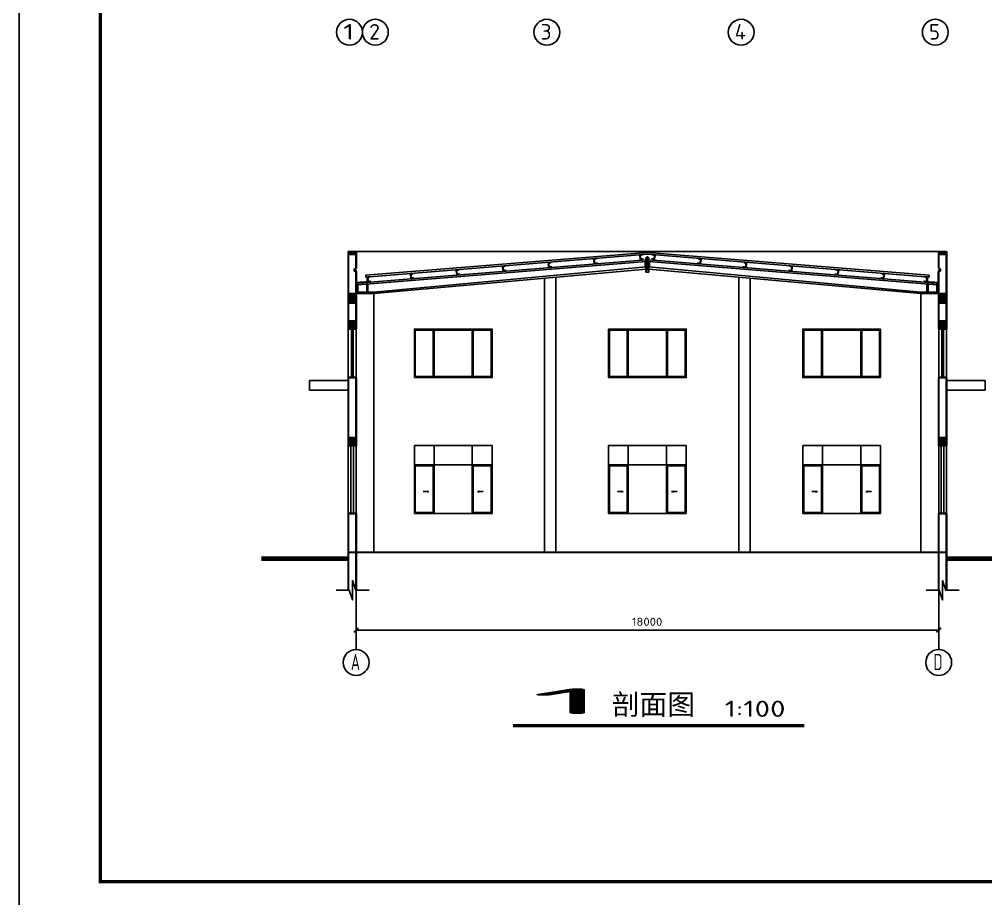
# Model space of a CAD drawing. Extents: x -165130 to 255370, y -346822 to 187778.
# Drawn here: x -165130 to -135274, y -286947 to -259771 of the extents above; entities that cross this region are included whole.
import ezdxf
from ezdxf.enums import TextEntityAlignment as Align

# ---------------------------------------------------------------- set-up
doc = ezdxf.new("R2010")
doc.units = 0
doc.header["$MEASUREMENT"] = 0
doc.linetypes.add('2', pattern=[38.000001, 30.000001, -3, 2, -3])
for name, color, linetype in [('15_3', 5, 'CONTINUOUS'), ('PUB_TITLE', 4, 'CONTINUOUS'), ('中文', 2, 'CONTINUOUS'), ('填充图案', 7, 'CONTINUOUS'), ('墙线__粗线', 7, 'CONTINUOUS'), ('室外地坪', 7, 'CONTINUOUS'), ('层0', 253, 'CONTINUOUS'), ('层500', 2, 'CONTINUOUS'), ('折断线', 253, 'CONTINUOUS'), ('轴线__尺寸数字', 4, 'CONTINUOUS'), ('轴线__点划线', 94, '2'), ('轴线__轴线号和轴圈', 94, 'CONTINUOUS')]:
    doc.layers.add(name, color=color, linetype=linetype)
doc.styles.add('HZ', font='txt', dxfattribs={"width": 0.7, "height": 5, "bigfont": 'STF:宋体'})
doc.styles.get("Standard").update_dxf_attribs({"font": 'TSSDENG', "height": 3, "bigfont": 'TSSDCHN'})

# ---------------------------------------------------------------- blocks, each defined once
blk = doc.blocks.new('qar5gesfd')
at = {"layer": 'PUB_TITLE'}
blk.add_lwpolyline([(-86068, 153824), (-1968, 153824), (-1968, 213224), (-86068, 213224)], close=True, dxfattribs=at)
at = {"layer": 'PUB_TITLE', "const_width": 100}
blk.add_lwpolyline([(-83568, 154824), (-2968, 154824), (-2968, 212224), (-83568, 212224)], close=True, dxfattribs=at)

msp = doc.modelspace()

# ---------------------------------------------------------------- linework, layer by layer
at = {"layer": '15_3'}
for p, q in [((-154870.81, -270842.153, -625.1), (-154870.81, -269342.153, -625.1)), ((-154820.785, -270842.153, -625.1), (-154820.785, -269342.153, -625.1)), ((-136630.795, -270842.153, -625.1), (-136630.795, -269342.153, -625.1)), ((-136580.807, -270842.153, -625.1), (-136580.807, -269342.153, -625.1))]:
    msp.add_line(p, q, dxfattribs=at)
at = {"layer": '中文', "color": 7}
for p, q in [((-154675.803, -267926.546, -625.1), (-145768.234, -267202.822, -625.1)), ((-154429.526, -267681.387, -625.1), (-145725.79, -266974.233, -625.1)), ((-154429.526, -267736.318, -625.1), (-145725.79, -267029.147, -625.1)), ((-145770.505, -267141.225, -625.1), (-145770.505, -267586.593, -625.1)), ((-145683.346, -267141.225, -625.1), (-145770.505, -267141.225, -625.1)), ((-145768.234, -267141.225, -625.1), (-145768.234, -267586.593, -625.1)), ((-145768.234, -267141.225, -625.1), (-145681.076, -267141.225, -625.1)), ((-137022.092, -267681.387, -625.1), (-145725.79, -266974.233, -625.1)), ((-137022.092, -267736.318, -625.1), (-145725.79, -267029.147, -625.1)), ((-145725.79, -267086.66, -625.1), (-145725.79, -267532.027, -625.1)), ((-145725.79, -267086.66, -625.1), (-145725.79, -267532.027, -625.1)), ((-145683.346, -267141.225, -625.1), (-145683.346, -267586.593, -625.1)), ((-136775.815, -267926.546, -625.1), (-145683.346, -267202.822, -625.1)), ((-145681.076, -267141.225, -625.1), (-145681.076, -267586.593, -625.1)), ((-154782.187, -267558.651, -625.1), (-154782.187, -267481.582, -625.1)), ((-154782.187, -267481.582, -625.1), (-154725.79, -267481.582, -625.1)), ((-154675.803, -267979.153, -625.1), (-145768.234, -267255.428, -625.1)), ((-154175.815, -268200.564, -625.1), (-145768.234, -267424.416, -625.1)), ((-154175.815, -268242.147, -625.1), (-145768.234, -267494.326, -625.1)), ((-136775.815, -267979.153, -625.1), (-145683.346, -267255.428, -625.1)), ((-137275.803, -268200.564, -625.1), (-145683.346, -267424.416, -625.1)), ((-137275.803, -268242.147, -625.1), (-145683.346, -267494.326, -625.1)), ((-136669.43, -267481.582, -625.1), (-136725.79, -267481.582, -625.1)), ((-136669.43, -267558.651, -625.1), (-136669.43, -267481.582, -625.1)), ((-154725.79, -267558.651, -625.1), (-154782.187, -267558.651, -625.1)), ((-154429.526, -267681.387, -625.1), (-154429.526, -267736.318, -625.1)), ((-145683.346, -267586.593, -625.1), (-145770.505, -267586.593, -625.1)), ((-145768.234, -267586.593, -625.1), (-145681.076, -267586.593, -625.1)), ((-137022.092, -267681.387, -625.1), (-137022.092, -267736.318, -625.1)), ((-136725.79, -267558.651, -625.1), (-136669.43, -267558.651, -625.1)), ((-154396.97, -267956.502, -625.1), (-154396.97, -268200.564, -625.1)), ((-154358.078, -267953.335, -625.1), (-154358.078, -268200.564, -625.1)), ((-137093.503, -267953.335, -625.1), (-137093.503, -268200.564, -625.1)), ((-137054.611, -267956.502, -625.1), (-137054.611, -268200.564, -625.1)), ((-154965.805, -272942.153, -625.1), (-154965.805, -275042.153, -625.1)), ((-154885.788, -272942.153, -625.1), (-154885.788, -275042.153, -625.1)), ((-154805.807, -272942.153, -625.1), (-154805.807, -275042.153, -625.1)), ((-154725.79, -272942.153, -625.1), (-154725.79, -275042.153, -625.1)), ((-136725.79, -272942.153, -625.1), (-136725.79, -275042.153, -625.1)), ((-136645.81, -272942.153, -625.1), (-136645.81, -275042.153, -625.1)), ((-136565.793, -272942.153, -625.1), (-136565.793, -275042.153, -625.1)), ((-136485.812, -272942.153, -625.1), (-136485.812, -275042.153, -625.1))]:
    msp.add_line(p, q, dxfattribs=at)
at = {"layer": '中文'}
for p, q in [((-154725.79, -268242.147, -625.1), (-154965.805, -268242.147, -625.1)), ((-136725.79, -268242.147, -625.1), (-136485.812, -268242.147, -625.1)), ((-154725.79, -268542.147, -625.1), (-154965.805, -268542.147, -625.1)), ((-136725.79, -268542.147, -625.1), (-136485.812, -268542.147, -625.1)), ((-152315.646, -269372.988, -625.1), (-151135.971, -269372.988, -625.1)), ((-146315.646, -269372.988, -625.1), (-145135.971, -269372.988, -625.1)), ((-139135.971, -269372.988, -625.1), (-140315.61, -269372.988, -625.1)), ((-154965.805, -270928.158, -625.1), (-156165.805, -270928.158, -625.1)), ((-156165.805, -271228.158, -625.1), (-156165.805, -270928.158, -625.1)), ((-152315.646, -270811.318, -625.1), (-151135.971, -270811.318, -625.1)), ((-146315.646, -270811.318, -625.1), (-145135.971, -270811.318, -625.1)), ((-139135.971, -270811.318, -625.1), (-140315.61, -270811.318, -625.1)), ((-136485.812, -270928.121, -625.1), (-135285.812, -270928.121, -625.1)), ((-135285.812, -271228.121, -625.1), (-135285.812, -270928.121, -625.1)), ((-154965.805, -271228.158, -625.1), (-156165.805, -271228.158, -625.1)), ((-136485.812, -271228.121, -625.1), (-135285.812, -271228.121, -625.1))]:
    msp.add_line(p, q, dxfattribs=at)
at = {"layer": '中文', "color": 7, "const_width": 105, "elevation": -625.1}
msp.add_lwpolyline([(-149878.366, -281598.318), (-140878.366, -281598.318)], dxfattribs=at)
at = {"layer": '填充图案'}
for points in [[(-154725.79, -266942.153, -625.1), (-154965.805, -266942.153, -625.1), (-154725.79, -267062.16, -625.1), (-154965.805, -267062.16, -625.1)], [(-136485.812, -266942.153, -625.1), (-136725.79, -266942.153, -625.1), (-136485.812, -267062.16, -625.1), (-136725.79, -267062.16, -625.1)], [(-154725.79, -268242.147, -625.1), (-154965.805, -268242.147, -625.1), (-154725.79, -268542.147, -625.1), (-154965.805, -268542.147, -625.1)], [(-136725.79, -268242.147, -625.1), (-136485.812, -268242.147, -625.1), (-136725.79, -268542.147, -625.1), (-136485.812, -268542.147, -625.1)], [(-154725.79, -269102.157, -625.1), (-154965.805, -269102.157, -625.1), (-154725.79, -269342.153, -625.1), (-154965.805, -269342.153, -625.1)], [(-136725.79, -269102.157, -625.1), (-136485.812, -269102.157, -625.1), (-136725.79, -269342.153, -625.1), (-136485.812, -269342.153, -625.1)], [(-154725.79, -272702.157, -625.1), (-154965.805, -272702.157, -625.1), (-154725.79, -272942.153, -625.1), (-154965.805, -272942.153, -625.1)], [(-136725.79, -272702.157, -625.1), (-136485.812, -272702.157, -625.1), (-136725.79, -272942.153, -625.1), (-136485.812, -272942.153, -625.1)]]:
    msp.add_solid(points, dxfattribs=at)
at = {"layer": '墙线__粗线', "const_width": 67.5, "elevation": -625.1}
for points in [[(-154965.805, -269342.153), (-154965.805, -266942.153)], [(-154725.79, -267481.582), (-154725.79, -266942.153)], [(-147325.473, -267175.375), (-147381.576, -267186.251)], [(-147381.576, -267186.251), (-147355.063, -267321.456)], [(-147325.473, -267175.375), (-147321.078, -267198.959)], [(-145903.22, -267049.783), (-145959.323, -267060.641)], [(-145959.323, -267060.641), (-145932.809, -267195.864)], [(-145932.809, -267195.864), (-145873.41, -267184.347)], [(-145903.22, -267049.783), (-145898.862, -267073.366)], [(-145873.41, -267184.347), (-145880.661, -267155.837)], [(-145578.207, -267184.347), (-145570.92, -267155.837)], [(-145518.771, -267195.864), (-145578.207, -267184.347)], [(-145548.361, -267049.783), (-145552.719, -267073.366)], [(-145548.361, -267049.783), (-145492.221, -267060.641)], [(-145492.221, -267060.641), (-145518.771, -267195.864)], [(-144126.144, -267175.375), (-144130.502, -267198.959)], [(-144126.144, -267175.375), (-144070.004, -267186.251)], [(-144070.004, -267186.251), (-144096.555, -267321.456)], [(-136725.79, -267481.582), (-136725.79, -266942.153)], [(-136485.812, -269342.153), (-136485.812, -266942.153)], [(-154768.161, -267481.582), (-154719.052, -267558.981)], [(-151574.875, -267516.372), (-151630.978, -267527.248)], [(-151630.978, -267527.248), (-151604.465, -267662.453)], [(-151574.875, -267516.372), (-151570.48, -267539.974)], [(-150143.942, -267402.462), (-150200.046, -267413.32)], [(-150200.046, -267413.32), (-150173.532, -267548.543)], [(-150173.532, -267548.543), (-150114.096, -267537.008)], [(-150143.942, -267402.462), (-150139.548, -267426.064)], [(-150114.096, -267537.008), (-150121.347, -267508.517)], [(-148732.272, -267294.411), (-148788.376, -267305.288)], [(-148788.376, -267305.288), (-148761.862, -267440.493)], [(-148761.862, -267440.493), (-148702.463, -267428.976)], [(-148732.272, -267294.411), (-148727.914, -267318.014)], [(-148702.463, -267428.976), (-148709.75, -267400.466)], [(-147355.063, -267321.456), (-147295.627, -267309.939)], [(-147295.627, -267309.939), (-147302.878, -267281.429)], [(-145818.698, -267271.908), (-145632.883, -267271.908)], [(-145632.883, -267271.908), (-145818.698, -267271.908)], [(-145818.698, -267307.192), (-145632.883, -267307.192)], [(-145632.883, -267307.192), (-145818.698, -267307.192)], [(-145818.698, -267356.85), (-145632.883, -267356.85)], [(-145632.883, -267356.85), (-145818.698, -267356.85)], [(-145818.698, -267410.757), (-145632.883, -267410.757)], [(-145632.883, -267410.757), (-145818.698, -267410.757)], [(-144155.991, -267309.939), (-144148.703, -267281.429)], [(-144096.555, -267321.456), (-144155.991, -267309.939)], [(-142749.155, -267428.976), (-142741.867, -267400.466)], [(-142689.719, -267440.493), (-142749.155, -267428.976)], [(-142719.345, -267294.411), (-142723.666, -267318.014)], [(-142719.345, -267294.411), (-142663.205, -267305.288)], [(-142663.205, -267305.288), (-142689.719, -267440.493)], [(-141337.485, -267537.008), (-141330.234, -267508.517)], [(-141278.085, -267548.543), (-141337.485, -267537.008)], [(-141307.675, -267402.462), (-141312.033, -267426.064)], [(-141307.675, -267402.462), (-141251.535, -267413.32)], [(-141251.535, -267413.32), (-141278.085, -267548.543)], [(-139876.742, -267516.372), (-139881.1, -267539.974)], [(-139876.742, -267516.372), (-139820.602, -267527.248)], [(-139820.602, -267527.248), (-139847.153, -267662.453)], [(-136683.42, -267481.582), (-136732.565, -267558.981)], [(-154725.79, -269342.153), (-154725.79, -267558.651)], [(-154719.052, -267558.981), (-154719.052, -267914.59)], [(-154379.428, -267742.782), (-154316.806, -267736.007)], [(-154369.284, -267893.533), (-154379.428, -267742.782)], [(-154319.955, -267740.438), (-154376.096, -267751.296)], [(-154376.096, -267751.296), (-154349.545, -267886.52)], [(-154319.955, -267740.438), (-154315.597, -267764.022)], [(-152988.449, -267636.599), (-153044.589, -267647.457)], [(-153044.589, -267647.457), (-153018.039, -267782.662)], [(-153018.039, -267782.662), (-152958.603, -267771.145)], [(-152988.449, -267636.599), (-152984.091, -267660.183)], [(-152958.603, -267771.145), (-152965.89, -267742.635)], [(-151604.465, -267662.453), (-151545.029, -267650.936)], [(-151545.029, -267650.936), (-151552.316, -267622.427)], [(-139906.589, -267650.936), (-139899.301, -267622.427)], [(-139847.153, -267662.453), (-139906.589, -267650.936)], [(-138492.941, -267771.145), (-138485.69, -267742.635)], [(-138433.542, -267782.662), (-138492.941, -267771.145)], [(-138463.132, -267636.599), (-138467.49, -267660.183)], [(-138463.132, -267636.599), (-138407.028, -267647.457)], [(-138407.028, -267647.457), (-138433.542, -267782.662)], [(-137131.625, -267740.438), (-137136.02, -267764.022)], [(-137072.189, -267742.782), (-137134.811, -267736.007)], [(-137131.625, -267740.438), (-137075.522, -267751.296)], [(-137075.522, -267751.296), (-137102.035, -267886.52)], [(-137082.297, -267893.533), (-137072.189, -267742.782)], [(-136732.565, -267558.981), (-136732.565, -267914.59)], [(-136725.79, -269342.153), (-136725.79, -267558.651)], [(-154719.052, -267914.59), (-154369.284, -267893.533)], [(-154675.803, -268242.147), (-154675.803, -267926.546)], [(-154349.545, -267886.52), (-154290.109, -267874.984)], [(-154290.109, -267874.984), (-154297.397, -267846.474)], [(-137161.471, -267874.984), (-137154.221, -267846.474)], [(-137102.035, -267886.52), (-137161.471, -267874.984)], [(-136732.565, -267914.59), (-137082.297, -267893.533)], [(-136775.815, -268242.147), (-136775.815, -267926.546)], [(-154725.79, -269102.157), (-154965.805, -269102.157)], [(-136725.79, -269102.157), (-136485.812, -269102.157)], [(-154725.79, -269342.153), (-154965.805, -269342.153)], [(-136725.79, -269342.153), (-136485.812, -269342.153)], [(-136725.79, -269342.153), (-136485.812, -269342.153)], [(-154725.79, -270842.153), (-154965.805, -270842.153)], [(-154965.805, -272942.153), (-154965.805, -270842.153)], [(-154725.79, -272942.153), (-154725.79, -270842.153)], [(-136725.79, -270842.153), (-136485.812, -270842.153)], [(-136725.79, -272942.153), (-136725.79, -270842.153)], [(-136485.812, -272942.153), (-136485.812, -270842.153)], [(-154965.805, -272702.157), (-154725.79, -272702.157)], [(-136485.812, -272702.157), (-136725.79, -272702.157)], [(-154965.805, -272942.153), (-154725.79, -272942.153)], [(-136485.812, -272942.153), (-136725.79, -272942.153)], [(-136485.812, -272942.153), (-136725.79, -272942.153)], [(-154965.805, -275042.153), (-154725.79, -275042.153)], [(-154965.805, -277414.175), (-154965.805, -275042.153)], [(-154725.79, -277414.175), (-154725.79, -275042.153)], [(-136485.812, -275042.153), (-136725.79, -275042.153)], [(-136725.79, -277414.175), (-136725.79, -275042.153)], [(-136485.812, -277414.175), (-136485.812, -275042.153)], [(-154965.805, -276242.153), (-154725.79, -276242.153)], [(-154725.79, -276242.153), (-154175.815, -276242.153)], [(-154175.815, -276242.153), (-148900.803, -276242.153)], [(-148900.803, -276242.153), (-148550.815, -276242.153)], [(-148550.815, -276242.153), (-142900.803, -276242.153)], [(-142900.803, -276242.153), (-142550.815, -276242.153)], [(-142550.815, -276242.153), (-142900.803, -276242.153)], [(-142550.815, -276242.153), (-137275.803, -276242.153)], [(-137275.803, -276242.153), (-142550.815, -276242.153)], [(-137275.803, -276242.153), (-136725.79, -276242.153)], [(-136725.79, -276242.153), (-137275.803, -276242.153)], [(-136485.812, -276242.153), (-136725.79, -276242.153)]]:
    msp.add_lwpolyline(points, dxfattribs=at)
at = {"layer": '室外地坪', "const_width": 142.5, "elevation": -625.1}
for points in [[(-157656.943, -276442.159), (-154965.805, -276442.159)], [(-136485.812, -276442.159), (-131485.788, -276442.159)]]:
    msp.add_lwpolyline(points, dxfattribs=at)
at = {"layer": '层0'}
for p, q in [((-152346.152, -269372.988, -625.1), (-152346.152, -270811.318, -625.1)), ((-152315.646, -269372.988, -625.1), (-152315.646, -270811.318, -625.1)), ((-151135.971, -269372.988, -625.1), (-151135.971, -270811.318, -625.1)), ((-151105.466, -269372.988, -625.1), (-151105.466, -270811.318, -625.1)), ((-146346.152, -269372.988, -625.1), (-146346.152, -270811.318, -625.1)), ((-146315.646, -269372.988, -625.1), (-146315.646, -270811.318, -625.1)), ((-145135.971, -269372.988, -625.1), (-145135.971, -270811.318, -625.1)), ((-145105.466, -269372.988, -625.1), (-145105.466, -270811.318, -625.1)), ((-140346.152, -269372.988, -625.1), (-140346.152, -270811.318, -625.1)), ((-140315.61, -269372.988, -625.1), (-140315.61, -270811.318, -625.1)), ((-139135.971, -269372.988, -625.1), (-139135.971, -270811.318, -625.1)), ((-139105.466, -269372.988, -625.1), (-139105.466, -270811.318, -625.1)), ((-152895.285, -270811.318, -625.1), (-152346.152, -270811.318, -625.1)), ((-146895.285, -270811.318, -625.1), (-146346.152, -270811.318, -625.1)), ((-138556.296, -270811.318, -625.1), (-139105.466, -270811.318, -625.1)), ((-152925.79, -272942.135, -625.1), (-150525.79, -272942.153, -625.1)), ((-150525.79, -272942.153, -625.1), (-152925.79, -272942.153, -625.1)), ((-152925.79, -272942.153, -625.1), (-152925.79, -275042.153, -625.1)), ((-152925.79, -275042.135, -625.1), (-152925.79, -272942.153, -625.1)), ((-152315.646, -272942.153, -625.1), (-152315.646, -275042.153, -625.1)), ((-152315.61, -272942.153, -625.1), (-152315.61, -275042.153, -625.1)), ((-151135.971, -272942.153, -625.1), (-151135.971, -275042.153, -625.1)), ((-151135.971, -272942.153, -625.1), (-151135.971, -275042.153, -625.1)), ((-150525.79, -275042.153, -625.1), (-150525.79, -272942.153, -625.1)), ((-150525.79, -272942.153, -625.1), (-150525.79, -275042.153, -625.1)), ((-146925.79, -272942.135, -625.1), (-144525.79, -272942.153, -625.1)), ((-144525.79, -272942.153, -625.1), (-146925.79, -272942.153, -625.1)), ((-146925.79, -272942.153, -625.1), (-146925.79, -275042.153, -625.1)), ((-146925.79, -275042.135, -625.1), (-146925.79, -272942.153, -625.1)), ((-146315.646, -272942.153, -625.1), (-146315.646, -275042.153, -625.1)), ((-146315.61, -272942.153, -625.1), (-146315.61, -275042.153, -625.1)), ((-145135.971, -272942.153, -625.1), (-145135.971, -275042.153, -625.1)), ((-145135.971, -272942.153, -625.1), (-145135.971, -275042.153, -625.1)), ((-144525.79, -275042.153, -625.1), (-144525.79, -272942.153, -625.1)), ((-144525.79, -272942.153, -625.1), (-144525.79, -275042.153, -625.1)), ((-140925.79, -272942.135, -625.1), (-138525.79, -272942.153, -625.1)), ((-138525.79, -272942.153, -625.1), (-140925.79, -272942.153, -625.1)), ((-140925.79, -272942.153, -625.1), (-140925.79, -275042.153, -625.1)), ((-140925.79, -275042.135, -625.1), (-140925.79, -272942.153, -625.1)), ((-140315.646, -272942.153, -625.1), (-140315.646, -275042.153, -625.1)), ((-140315.61, -272942.153, -625.1), (-140315.61, -275042.153, -625.1)), ((-139135.971, -272942.153, -625.1), (-139135.971, -275042.153, -625.1)), ((-139135.971, -272942.153, -625.1), (-139135.971, -275042.153, -625.1)), ((-138525.79, -275042.153, -625.1), (-138525.79, -272942.153, -625.1)), ((-138525.79, -272942.153, -625.1), (-138525.79, -275042.153, -625.1)), ((-152925.79, -273544.387, -625.1), (-150525.79, -273544.387, -625.1)), ((-150525.79, -273544.387, -625.1), (-152925.79, -273544.387, -625.1)), ((-152895.285, -273575.057, -625.1), (-152895.285, -275011.465, -625.1)), ((-152895.285, -273575.057, -625.1), (-152346.152, -273575.057, -625.1)), ((-152895.285, -275011.465, -625.1), (-152895.285, -273575.057, -625.1)), ((-152346.152, -273575.057, -625.1), (-152895.285, -273575.057, -625.1)), ((-152346.152, -273575.057, -625.1), (-152346.152, -275011.465, -625.1)), ((-152346.152, -273575.057, -625.1), (-152346.152, -275011.465, -625.1)), ((-151105.466, -273575.057, -625.1), (-150556.296, -273575.057, -625.1)), ((-151105.466, -273575.057, -625.1), (-151105.466, -275011.465, -625.1)), ((-151105.466, -273575.057, -625.1), (-151105.466, -275011.465, -625.1)), ((-150556.296, -273575.057, -625.1), (-151105.466, -273575.057, -625.1)), ((-150556.296, -275011.465, -625.1), (-150556.296, -273575.057, -625.1)), ((-150556.296, -273575.057, -625.1), (-150556.296, -275011.465, -625.1)), ((-146925.79, -273544.387, -625.1), (-144525.79, -273544.387, -625.1)), ((-144525.79, -273544.387, -625.1), (-146925.79, -273544.387, -625.1)), ((-146895.285, -273575.057, -625.1), (-146346.152, -273575.057, -625.1)), ((-146346.152, -273575.057, -625.1), (-146895.285, -273575.057, -625.1)), ((-146895.285, -273575.057, -625.1), (-146895.285, -275011.465, -625.1)), ((-146895.285, -275011.465, -625.1), (-146895.285, -273575.057, -625.1)), ((-146346.152, -273575.057, -625.1), (-146346.152, -275011.465, -625.1)), ((-146346.152, -273575.057, -625.1), (-146346.152, -275011.465, -625.1)), ((-145105.466, -273575.057, -625.1), (-144556.296, -273575.057, -625.1)), ((-144556.296, -273575.057, -625.1), (-145105.466, -273575.057, -625.1)), ((-145105.466, -273575.057, -625.1), (-145105.466, -275011.465, -625.1)), ((-145105.466, -273575.057, -625.1), (-145105.466, -275011.465, -625.1)), ((-144556.296, -275011.465, -625.1), (-144556.296, -273575.057, -625.1)), ((-144556.296, -273575.057, -625.1), (-144556.296, -275011.465, -625.1)), ((-140925.79, -273544.387, -625.1), (-138525.79, -273544.387, -625.1)), ((-138525.79, -273544.387, -625.1), (-140925.79, -273544.387, -625.1)), ((-140895.285, -273575.057, -625.1), (-140346.152, -273575.057, -625.1)), ((-140346.152, -273575.057, -625.1), (-140895.285, -273575.057, -625.1)), ((-140895.285, -273575.057, -625.1), (-140895.285, -275011.465, -625.1)), ((-140895.285, -275011.465, -625.1), (-140895.285, -273575.057, -625.1)), ((-140346.152, -273575.057, -625.1), (-140346.152, -275011.465, -625.1)), ((-140346.152, -273575.057, -625.1), (-140346.152, -275011.465, -625.1)), ((-139105.466, -273575.057, -625.1), (-138556.296, -273575.057, -625.1)), ((-138556.296, -273575.057, -625.1), (-139105.466, -273575.057, -625.1)), ((-139105.466, -273575.057, -625.1), (-139105.466, -275011.465, -625.1)), ((-139105.466, -273575.057, -625.1), (-139105.466, -275011.465, -625.1)), ((-138556.296, -275011.465, -625.1), (-138556.296, -273575.057, -625.1)), ((-138556.296, -273575.057, -625.1), (-138556.296, -275011.465, -625.1)), ((-152649.411, -274368.49, -625.1), (-152474.509, -274368.49, -625.1)), ((-152649.411, -274368.49, -625.1), (-152474.472, -274368.49, -625.1)), ((-152474.509, -274368.49, -625.1), (-152533.322, -274350.216, -625.1)), ((-152474.472, -274368.49, -625.1), (-152533.322, -274350.216, -625.1)), ((-152474.509, -274368.49, -625.1), (-152533.322, -274386.745, -625.1)), ((-152474.472, -274368.49, -625.1), (-152533.322, -274386.745, -625.1)), ((-150977.109, -274368.49, -625.1), (-150918.259, -274350.216, -625.1)), ((-150802.17, -274368.49, -625.1), (-150977.109, -274368.49, -625.1)), ((-150977.109, -274368.49, -625.1), (-150918.259, -274386.745, -625.1)), ((-150977.072, -274368.49, -625.1), (-150918.259, -274350.216, -625.1)), ((-150802.17, -274368.49, -625.1), (-150977.072, -274368.49, -625.1)), ((-150977.072, -274368.49, -625.1), (-150918.259, -274386.745, -625.1)), ((-146649.411, -274368.49, -625.1), (-146474.509, -274368.49, -625.1)), ((-146649.411, -274368.49, -625.1), (-146474.472, -274368.49, -625.1)), ((-146474.509, -274368.49, -625.1), (-146533.322, -274350.216, -625.1)), ((-146474.472, -274368.49, -625.1), (-146533.322, -274350.216, -625.1)), ((-146474.509, -274368.49, -625.1), (-146533.322, -274386.745, -625.1)), ((-146474.472, -274368.49, -625.1), (-146533.322, -274386.745, -625.1)), ((-144977.109, -274368.49, -625.1), (-144918.259, -274350.216, -625.1)), ((-144802.17, -274368.49, -625.1), (-144977.109, -274368.49, -625.1)), ((-144977.109, -274368.49, -625.1), (-144918.259, -274386.745, -625.1)), ((-144977.072, -274368.49, -625.1), (-144918.259, -274350.216, -625.1)), ((-144802.17, -274368.49, -625.1), (-144977.072, -274368.49, -625.1)), ((-144977.072, -274368.49, -625.1), (-144918.259, -274386.745, -625.1)), ((-140649.411, -274368.49, -625.1), (-140474.509, -274368.49, -625.1)), ((-140649.411, -274368.49, -625.1), (-140474.472, -274368.49, -625.1)), ((-140474.509, -274368.49, -625.1), (-140533.322, -274350.216, -625.1)), ((-140474.472, -274368.49, -625.1), (-140533.322, -274350.216, -625.1)), ((-140474.509, -274368.49, -625.1), (-140533.322, -274386.745, -625.1)), ((-140474.472, -274368.49, -625.1), (-140533.322, -274386.745, -625.1)), ((-138977.109, -274368.49, -625.1), (-138918.259, -274350.216, -625.1)), ((-138802.17, -274368.49, -625.1), (-138977.109, -274368.49, -625.1)), ((-138977.109, -274368.49, -625.1), (-138918.259, -274386.745, -625.1)), ((-138977.072, -274368.49, -625.1), (-138918.259, -274350.216, -625.1)), ((-138802.17, -274368.49, -625.1), (-138977.072, -274368.49, -625.1)), ((-138977.072, -274368.49, -625.1), (-138918.259, -274386.745, -625.1)), ((-150525.79, -275042.153, -625.1), (-152925.79, -275042.135, -625.1)), ((-152925.79, -275042.153, -625.1), (-150525.79, -275042.153, -625.1)), ((-152895.285, -275011.465, -625.1), (-152346.152, -275011.465, -625.1)), ((-152346.152, -275011.465, -625.1), (-152895.285, -275011.465, -625.1)), ((-151105.466, -275011.465, -625.1), (-150556.296, -275011.465, -625.1)), ((-150556.296, -275011.465, -625.1), (-151105.466, -275011.465, -625.1)), ((-144525.79, -275042.153, -625.1), (-146925.79, -275042.135, -625.1)), ((-146925.79, -275042.153, -625.1), (-144525.79, -275042.153, -625.1)), ((-146895.285, -275011.465, -625.1), (-146346.152, -275011.465, -625.1)), ((-146346.152, -275011.465, -625.1), (-146895.285, -275011.465, -625.1)), ((-145105.466, -275011.465, -625.1), (-144556.296, -275011.465, -625.1)), ((-144556.296, -275011.465, -625.1), (-145105.466, -275011.465, -625.1)), ((-138525.79, -275042.153, -625.1), (-140925.79, -275042.135, -625.1)), ((-140925.79, -275042.153, -625.1), (-138525.79, -275042.153, -625.1)), ((-140895.285, -275011.465, -625.1), (-140346.152, -275011.465, -625.1)), ((-140346.152, -275011.465, -625.1), (-140895.285, -275011.465, -625.1)), ((-139105.466, -275011.465, -625.1), (-138556.296, -275011.465, -625.1)), ((-138556.296, -275011.465, -625.1), (-139105.466, -275011.465, -625.1))]:
    msp.add_line(p, q, dxfattribs=at)
at = {"layer": '层0', "elevation": -625.1}
for points in [[(-152925.79, -270842.153), (-150525.79, -270842.153), (-150525.79, -269342.153), (-152925.79, -269342.153), (-152925.79, -270842.153)], [(-152346.152, -269372.988), (-152895.285, -269372.988), (-152895.285, -270811.318)], [(-151105.466, -270811.318), (-150556.296, -270811.318), (-150556.296, -269372.988), (-151105.466, -269372.988)], [(-146925.79, -270842.153), (-144525.79, -270842.153), (-144525.79, -269342.153), (-146925.79, -269342.153), (-146925.79, -270842.153)], [(-146346.152, -269372.988), (-146895.285, -269372.988), (-146895.285, -270811.318)], [(-145105.466, -270811.318), (-144556.296, -270811.318), (-144556.296, -269372.988), (-145105.466, -269372.988)], [(-138525.79, -270842.153), (-140925.79, -270842.153), (-140925.79, -269342.153), (-138525.79, -269342.153), (-138525.79, -270842.153)], [(-140346.152, -270811.318), (-140895.285, -270811.318), (-140895.285, -269372.988), (-140346.152, -269372.988)], [(-139105.466, -269372.988), (-138556.296, -269372.988), (-138556.296, -270811.318)]]:
    msp.add_lwpolyline(points, dxfattribs=at)
at = {"layer": '层500'}
for p, q in [((-148900.803, -267772.958, -625.1), (-148900.803, -276242.153, -625.1)), ((-148550.815, -267741.83, -625.1), (-148550.815, -276242.153, -625.1)), ((-142900.803, -267741.83, -625.1), (-142900.803, -276242.153, -625.1)), ((-142550.815, -267772.958, -625.1), (-142550.815, -276242.153, -625.1)), ((-154725.79, -268242.147, -625.1), (-154175.815, -268242.147, -625.1)), ((-154675.803, -268200.564, -625.1), (-154175.815, -268200.564, -625.1)), ((-154175.815, -268242.147, -625.1), (-154175.815, -276242.153, -625.1)), ((-142900.803, -268242.147, -625.1), (-142900.803, -276242.153, -625.1)), ((-142550.815, -268242.147, -625.1), (-142550.815, -276242.153, -625.1)), ((-136775.815, -268200.564, -625.1), (-137275.803, -268200.564, -625.1)), ((-137275.803, -268242.147, -625.1), (-137275.803, -276242.153, -625.1)), ((-137275.803, -268242.147, -625.1), (-136725.79, -268242.147, -625.1)), ((-137275.803, -268242.147, -625.1), (-137275.803, -276242.153, -625.1)), ((-136725.79, -268242.147, -625.1), (-137275.803, -268242.147, -625.1))]:
    msp.add_line(p, q, dxfattribs=at)
at = {"layer": '折断线', "color": 7, "elevation": -625.1}
for points in [[(-155344.833, -277414.175), (-154935.3, -277414.175), (-154835.287, -277714.175), (-154835.287, -277114.175), (-154735.312, -277414.175), (-154325.815, -277414.175)], [(-137117.16, -277414.175), (-136707.626, -277414.175), (-136607.614, -277714.175), (-136607.614, -277114.175), (-136507.602, -277414.175), (-136098.068, -277414.175)]]:
    msp.add_lwpolyline(points, dxfattribs=at)
at = {"layer": '轴线__尺寸数字', "color": 7}
for p, q in [((-154965.805, -266942.153, -625.1), (-136485.812, -266942.153, -625.1)), ((-154965.805, -269102.157, -625.1), (-154725.79, -269102.157, -625.1)), ((-136485.812, -269102.157, -625.1), (-136725.79, -269102.157, -625.1)), ((-154965.805, -269342.153, -625.1), (-154725.79, -269342.153, -625.1)), ((-154965.805, -269342.153, -625.1), (-154965.805, -270842.153, -625.1)), ((-154725.79, -269342.153, -625.1), (-154725.79, -270842.153, -625.1)), ((-152925.79, -269342.153, -625.1), (-152925.79, -270842.153, -625.1)), ((-152925.79, -269342.153, -625.1), (-150525.79, -269342.153, -625.1)), ((-150525.79, -269342.153, -625.1), (-150525.79, -270842.153, -625.1)), ((-146925.79, -269342.153, -625.1), (-146925.79, -270842.153, -625.1)), ((-146925.79, -269342.153, -625.1), (-144525.79, -269342.153, -625.1)), ((-144525.79, -269342.153, -625.1), (-144525.79, -270842.153, -625.1)), ((-140925.79, -269342.153, -625.1), (-140925.79, -270842.153, -625.1)), ((-140925.79, -269342.153, -625.1), (-138525.79, -269342.153, -625.1)), ((-138525.79, -269342.153, -625.1), (-140925.79, -269342.153, -625.1)), ((-140925.79, -269342.153, -625.1), (-140925.79, -270842.153, -625.1)), ((-138525.79, -269342.153, -625.1), (-138525.79, -270842.153, -625.1)), ((-138525.79, -269342.153, -625.1), (-138525.79, -270842.153, -625.1)), ((-136485.812, -269342.153, -625.1), (-136725.79, -269342.153, -625.1)), ((-136725.79, -269342.153, -625.1), (-136725.79, -270842.153, -625.1)), ((-136485.812, -269342.153, -625.1), (-136725.79, -269342.153, -625.1)), ((-136485.812, -269342.153, -625.1), (-136485.812, -270842.153, -625.1)), ((-154965.805, -270842.153, -625.1), (-154725.79, -270842.153, -625.1)), ((-152925.79, -270842.153, -625.1), (-150525.79, -270842.153, -625.1)), ((-146925.79, -270842.153, -625.1), (-144525.79, -270842.153, -625.1)), ((-140925.79, -270842.153, -625.1), (-138525.79, -270842.153, -625.1)), ((-138525.79, -270842.153, -625.1), (-140925.79, -270842.153, -625.1)), ((-136485.812, -270842.153, -625.1), (-136725.79, -270842.153, -625.1)), ((-152925.79, -272942.153, -625.1), (-152925.79, -275042.153, -625.1)), ((-152925.79, -272942.153, -625.1), (-150525.79, -272942.153, -625.1)), ((-152925.79, -272942.153, -625.1), (-152925.79, -275042.153, -625.1)), ((-150525.79, -272942.153, -625.1), (-152925.79, -272942.153, -625.1)), ((-150525.79, -272942.153, -625.1), (-150525.79, -275042.153, -625.1)), ((-150525.79, -272942.153, -625.1), (-150525.79, -275042.153, -625.1)), ((-146925.79, -272942.153, -625.1), (-144525.79, -272942.153, -625.1)), ((-144525.79, -272942.153, -625.1), (-146925.79, -272942.153, -625.1)), ((-146925.79, -272942.153, -625.1), (-146925.79, -275042.153, -625.1)), ((-146925.79, -272942.153, -625.1), (-146925.79, -275042.153, -625.1)), ((-144525.79, -272942.153, -625.1), (-144525.79, -275042.153, -625.1)), ((-144525.79, -272942.153, -625.1), (-144525.79, -275042.153, -625.1)), ((-140925.79, -272942.153, -625.1), (-138525.79, -272942.153, -625.1)), ((-138525.79, -272942.153, -625.1), (-140925.79, -272942.153, -625.1)), ((-140925.79, -272942.153, -625.1), (-140925.79, -275042.153, -625.1)), ((-140925.79, -272942.153, -625.1), (-140925.79, -275042.153, -625.1)), ((-138525.79, -272942.153, -625.1), (-138525.79, -275042.153, -625.1)), ((-138525.79, -272942.153, -625.1), (-138525.79, -275042.153, -625.1)), ((-152925.79, -275042.153, -625.1), (-150525.79, -275042.153, -625.1)), ((-150525.79, -275042.153, -625.1), (-152925.79, -275042.153, -625.1)), ((-146925.79, -275042.153, -625.1), (-144525.79, -275042.153, -625.1)), ((-144525.79, -275042.153, -625.1), (-146925.79, -275042.153, -625.1)), ((-140925.79, -275042.153, -625.1), (-138525.79, -275042.153, -625.1)), ((-138525.79, -275042.153, -625.1), (-140925.79, -275042.153, -625.1))]:
    msp.add_line(p, q, dxfattribs=at)
at = {"layer": '轴线__尺寸数字', "color": 94}
msp.add_line((-154725.79, -278647.518, -625.1), (-136725.79, -278647.518, -625.1), dxfattribs=at)
at = {"layer": '轴线__尺寸数字', "color": 94, "const_width": 52.5, "elevation": -625.1}
for points in [[(-154795.81, -278717.519), (-154655.807, -278577.517)], [(-136795.81, -278717.519), (-136655.807, -278577.517)]]:
    msp.add_lwpolyline(points, dxfattribs=at)
at = {"layer": '轴线__点划线'}
for p, q in [((-154725.79, -279247.518, -625.1), (-154725.79, -277414.175, -625.1)), ((-136725.79, -279247.518, -625.1), (-136725.79, -277414.175, -625.1))]:
    msp.add_line(p, q, dxfattribs=at)
at = {"layer": '轴线__轴线号和轴圈'}
for centre in [(-154930.874, -260171.501, -625.1), (-154130.887, -260171.501, -625.1), (-148830.862, -260171.501, -625.1), (-142830.862, -260171.501, -625.1), (-136830.862, -260171.501, -625.1), (-154725.79, -279647.512, -625.1), (-136725.79, -279647.512, -625.1)]:
    msp.add_circle(centre, 400, dxfattribs=at)

# ---------------------------------------------------------------- block references
at = {"layer": '层0'}
msp.add_blockref('qar5gesfd', (-79061.762, -441245.973, -625.1), dxfattribs=at)

# ---------------------------------------------------------------- texts
at = {"layer": '中文', "color": 7}
for s, height, width, p, p2 in [('1', 800, 15.274841, (-149328.354, -281244.32, -625.1), (-146978.378, -281244.32, -625.1)), ('1:100', 500, 1.206901, (-143338.351, -281328.329, -625.1), (-141458.371, -281328.329, -625.1))]:
    msp.add_text(s, height=height, dxfattribs=dict(at, width=width)).set_placement(p, p2, align=Align.FIT)
at = {"layer": '中文', "color": 7, "style": 'HZ', "width": 0.933213}
msp.add_text('剖面图 ', height=722.5, dxfattribs=at).set_placement((-146828.378, -281330.324, -625.1), (-143453.378, -281330.324, -625.1), align=Align.FIT)
at = {"layer": '轴线__尺寸数字', "color": 94, "width": 1.086211}
msp.add_text('18000', height=250, dxfattribs=at).set_placement((-146205.783, -278515.005, -625.1), (-145265.793, -278515.005, -625.1), align=Align.FIT)
at = {"layer": '轴线__轴线号和轴圈'}
for s, height, width, p, p2 in [('1', 480, 3.639984, (-155122.879, -260397.096, -625.1), (-154786.88, -260397.096, -625.1)), ('2', 480, 1.299994, (-154322.891, -260397.096, -625.1), (-153986.892, -260397.096, -625.1)), ('3', 480, 1.299994, (-149022.867, -260397.096, -625.1), (-148686.868, -260397.096, -625.1)), ('4', 480, 1.213328, (-143022.867, -260397.096, -625.1), (-142686.868, -260397.096, -625.1)), ('5', 480, 1.299994, (-137022.867, -260397.096, -625.1), (-136686.868, -260397.096, -625.1)), ('A', 500, 0.910016, (-154885.788, -279882.51, -625.1), (-154605.783, -279882.51, -625.1)), ('D', 500, 1.040018, (-136885.788, -279882.51, -625.1), (-136605.783, -279882.51, -625.1))]:
    msp.add_text(s, height=height, dxfattribs=dict(at, width=width)).set_placement(p, p2, align=Align.FIT)

doc.saveas('drawing.dxf')
